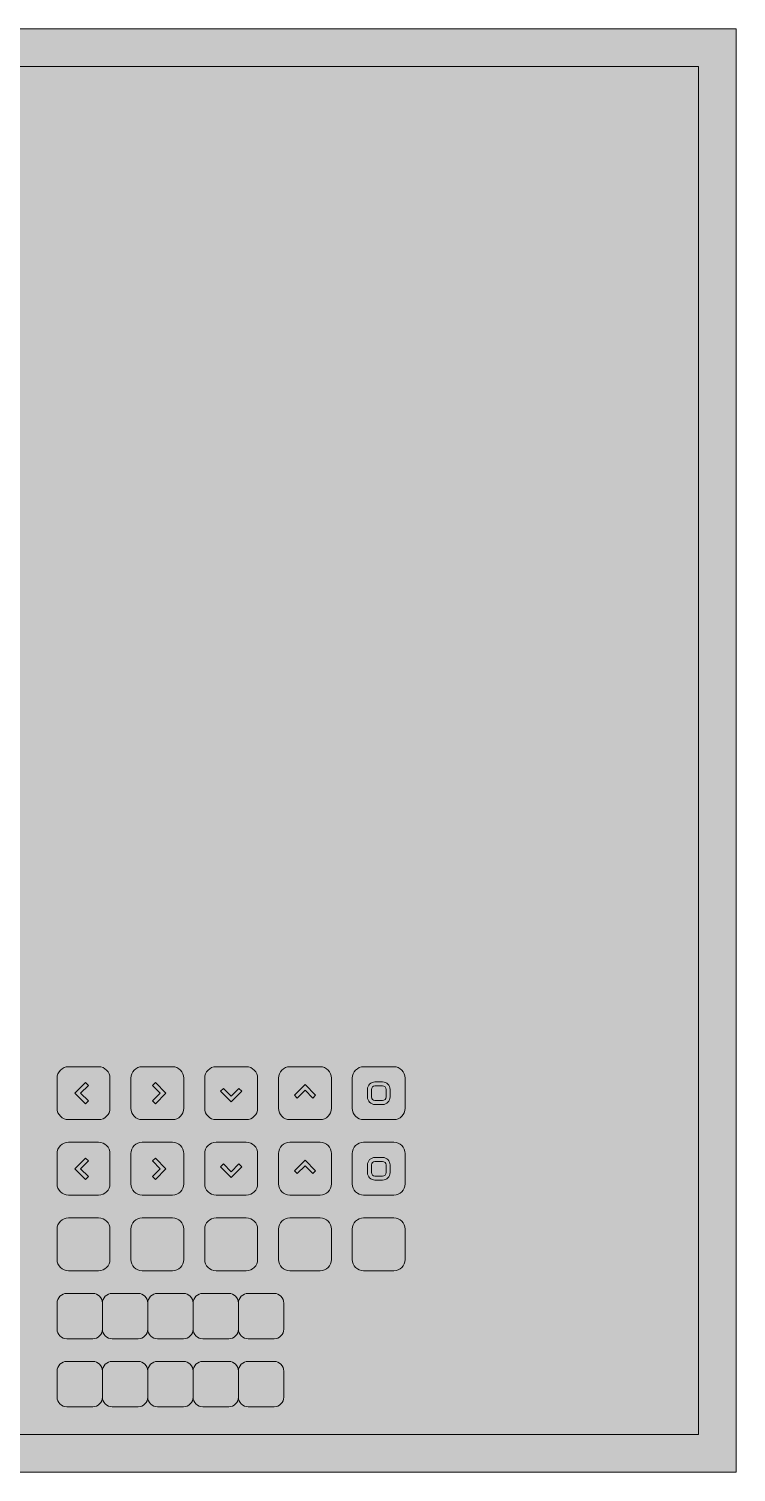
# Model space of a CAD drawing. Header units: inches. Extents: x 0 to 395, y 0 to 191.
# Drawn here: x 97.4 to 191, y 0 to 191 of the extents above; entities that cross this region are included whole.
import ezdxf

# ---------------------------------------------------------------- set-up
doc = ezdxf.new("R2010")
doc.units = ezdxf.units.IN
doc.header["$MEASUREMENT"] = 0
doc.layers.add('Template', color=7, linetype='Continuous')
doc.layers.add('Your Design', color=7, linetype='Continuous')

# ---------------------------------------------------------------- blocks, each defined once
blk = doc.blocks.new('block 39')
at = {"layer": 'Your Design', "true_color": 0xe6e6e6}
h = blk.add_hatch(color=254, dxfattribs=at)
h.dxf.hatch_style = 2
h.paths.add_polyline_path([(105.28, 41.18), (104.91, 41.55), (103.51, 40.15), (104.91, 38.74), (105.28, 39.12), (104.25, 40.15)])
h = blk.add_hatch(color=254, dxfattribs=at)
h.dxf.hatch_style = 2
h.paths.add_polyline_path([(113.77, 41.18), (114.15, 41.55), (115.55, 40.15), (114.15, 38.74), (113.77, 39.12), (114.8, 40.15)])
h = blk.add_hatch(color=254, dxfattribs=at)
h.dxf.hatch_style = 2
h.paths.add_polyline_path([(125.21, 40.78), (125.58, 40.41), (124.18, 39.01), (122.78, 40.41), (123.15, 40.78), (124.18, 39.76)])
h = blk.add_hatch(color=254, dxfattribs=at)
h.dxf.hatch_style = 2
h.paths.add_polyline_path([(134.98, 39.51), (135.35, 39.88), (133.95, 41.29), (132.54, 39.88), (132.92, 39.51), (133.95, 40.54)])
h = blk.add_hatch(color=254, dxfattribs=at)
h.dxf.hatch_style = 2
edge = h.paths.add_edge_path()
edge.add_spline(control_points=[(144.21, 41.65), (144.21, 41.65), (143.21, 41.65), (143.21, 41.65), (142.66, 41.65), (142.21, 41.2), (142.21, 40.65), (142.21, 40.65), (142.21, 39.65), (142.21, 39.65), (142.21, 39.1), (142.66, 38.65), (143.21, 38.65), (143.21, 38.65), (144.21, 38.65), (144.21, 38.65), (144.76, 38.65), (145.21, 39.1), (145.21, 39.65), (145.21, 39.65), (145.21, 40.65), (145.21, 40.65), (145.21, 41.2), (144.76, 41.65), (144.21, 41.65), (144.21, 41.65), (144.21, 41.65), (144.21, 41.65)], knot_values=[0, 0, 0, 0, 1, 1, 1, 2, 2, 2, 3, 3, 3, 4, 4, 4, 5, 5, 5, 6, 6, 6, 7, 7, 7, 8, 8, 8, 9, 9, 9, 9], degree=3, periodic=1)
edge = h.paths.add_edge_path()
edge.add_spline(control_points=[(144.21, 41.12), (144.47, 41.12), (144.68, 40.91), (144.68, 40.65), (144.68, 40.65), (144.68, 39.65), (144.68, 39.65), (144.68, 39.39), (144.47, 39.18), (144.21, 39.18), (144.21, 39.18), (143.21, 39.18), (143.21, 39.18), (142.96, 39.18), (142.74, 39.39), (142.74, 39.65), (142.74, 39.65), (142.74, 40.65), (142.74, 40.65), (142.74, 40.77), (142.79, 40.89), (142.88, 40.98), (142.97, 41.07), (143.09, 41.12), (143.21, 41.12), (143.21, 41.12), (144.21, 41.12), (144.21, 41.12)], knot_values=[0, 0, 0, 0, 0.352778, 0.352778, 0.352778, 0.705556, 0.705556, 0.705556, 1.058333, 1.058333, 1.058333, 1.411111, 1.411111, 1.411111, 1.763889, 1.763889, 1.763889, 2.116667, 2.116667, 2.116667, 2.469444, 2.469444, 2.469444, 2.822222, 2.822222, 2.822222, 3.175, 3.175, 3.175, 3.175], degree=3, periodic=0)
edge.add_line((144.21, 41.12), (144.21, 41.12))
at = {"layer": 'Your Design', "lineweight": 0}
for points in [[(105.28, 41.18), (104.91, 41.55), (103.51, 40.15), (104.91, 38.74), (105.28, 39.12), (104.25, 40.15), (105.28, 41.18)], [(113.77, 41.18), (114.15, 41.55), (115.55, 40.15), (114.15, 38.74), (113.77, 39.12), (114.8, 40.15), (113.77, 41.18)], [(125.21, 40.78), (125.58, 40.41), (124.18, 39.01), (122.78, 40.41), (123.15, 40.78), (124.18, 39.76), (125.21, 40.78)], [(134.98, 39.51), (135.35, 39.88), (133.95, 41.29), (132.54, 39.88), (132.92, 39.51), (133.95, 40.54), (134.98, 39.51)]]:
    blk.add_lwpolyline(points, dxfattribs=at)
for points in [[(144.21, 41.65), (144.21, 41.65), (143.21, 41.65), (143.21, 41.65), (142.66, 41.65), (142.21, 41.2), (142.21, 40.65), (142.21, 40.65), (142.21, 39.65), (142.21, 39.65), (142.21, 39.1), (142.66, 38.65), (143.21, 38.65), (143.21, 38.65), (144.21, 38.65), (144.21, 38.65), (144.76, 38.65), (145.21, 39.1), (145.21, 39.65), (145.21, 39.65), (145.21, 40.65), (145.21, 40.65), (145.21, 41.2), (144.76, 41.65), (144.21, 41.65), (144.21, 41.65), (144.21, 41.65), (144.21, 41.65)], [(144.21, 41.12), (144.47, 41.12), (144.68, 40.91), (144.68, 40.65), (144.68, 40.65), (144.68, 39.65), (144.68, 39.65), (144.68, 39.39), (144.47, 39.18), (144.21, 39.18), (144.21, 39.18), (143.21, 39.18), (143.21, 39.18), (142.96, 39.18), (142.74, 39.39), (142.74, 39.65), (142.74, 39.65), (142.74, 40.65), (142.74, 40.65), (142.74, 40.77), (142.79, 40.89), (142.88, 40.98), (142.97, 41.07), (143.09, 41.12), (143.21, 41.12), (143.21, 41.12), (144.21, 41.12), (144.21, 41.12)]]:
    blk.add_open_spline(points, degree=3, knots=[0, 0, 0, 0, 1, 1, 1, 2, 2, 2, 3, 3, 3, 4, 4, 4, 5, 5, 5, 6, 6, 6, 7, 7, 7, 8, 8, 8, 9, 9, 9, 9], dxfattribs=at)
blk = doc.blocks.new('block 40')
at = {"layer": 'Your Design', "true_color": 0xe6e6e6}
h = blk.add_hatch(color=254, dxfattribs=at)
h.dxf.hatch_style = 2
edge = h.paths.add_edge_path()
edge.add_spline(control_points=[(144.21, 51.65), (144.21, 51.65), (143.21, 51.65), (143.21, 51.65), (142.66, 51.65), (142.21, 51.2), (142.21, 50.65), (142.21, 50.65), (142.21, 49.65), (142.21, 49.65), (142.21, 49.1), (142.66, 48.65), (143.21, 48.65), (143.21, 48.65), (144.21, 48.65), (144.21, 48.65), (144.76, 48.65), (145.21, 49.1), (145.21, 49.65), (145.21, 49.65), (145.21, 50.65), (145.21, 50.65), (145.21, 51.2), (144.76, 51.65), (144.21, 51.65), (144.21, 51.65), (144.21, 51.65), (144.21, 51.65)], knot_values=[0, 0, 0, 0, 1, 1, 1, 2, 2, 2, 3, 3, 3, 4, 4, 4, 5, 5, 5, 6, 6, 6, 7, 7, 7, 8, 8, 8, 9, 9, 9, 9], degree=3, periodic=1)
edge = h.paths.add_edge_path()
edge.add_spline(control_points=[(144.21, 51.12), (144.47, 51.12), (144.68, 50.91), (144.68, 50.65), (144.68, 50.65), (144.68, 49.65), (144.68, 49.65), (144.68, 49.39), (144.47, 49.18), (144.21, 49.18), (144.21, 49.18), (143.21, 49.18), (143.21, 49.18), (142.96, 49.18), (142.74, 49.39), (142.74, 49.65), (142.74, 49.65), (142.74, 50.65), (142.74, 50.65), (142.74, 50.77), (142.79, 50.89), (142.88, 50.98), (142.97, 51.07), (143.09, 51.12), (143.21, 51.12), (143.21, 51.12), (144.21, 51.12), (144.21, 51.12)], knot_values=[0, 0, 0, 0, 0.352778, 0.352778, 0.352778, 0.705556, 0.705556, 0.705556, 1.058333, 1.058333, 1.058333, 1.411111, 1.411111, 1.411111, 1.763889, 1.763889, 1.763889, 2.116667, 2.116667, 2.116667, 2.469444, 2.469444, 2.469444, 2.822222, 2.822222, 2.822222, 3.175, 3.175, 3.175, 3.175], degree=3, periodic=0)
edge.add_line((144.21, 51.12), (144.21, 51.12))
h = blk.add_hatch(color=254, dxfattribs=at)
h.dxf.hatch_style = 2
h.paths.add_polyline_path([(105.28, 51.18), (104.91, 51.55), (103.51, 50.15), (104.91, 48.74), (105.28, 49.12), (104.25, 50.15)])
h = blk.add_hatch(color=254, dxfattribs=at)
h.dxf.hatch_style = 2
h.paths.add_polyline_path([(113.77, 51.18), (114.15, 51.55), (115.55, 50.15), (114.15, 48.74), (113.77, 49.12), (114.8, 50.15)])
h = blk.add_hatch(color=254, dxfattribs=at)
h.dxf.hatch_style = 2
h.paths.add_polyline_path([(125.21, 50.78), (125.58, 50.41), (124.18, 49.01), (122.78, 50.41), (123.15, 50.78), (124.18, 49.76)])
h = blk.add_hatch(color=254, dxfattribs=at)
h.dxf.hatch_style = 2
h.paths.add_polyline_path([(134.98, 49.51), (135.35, 49.88), (133.95, 51.29), (132.54, 49.88), (132.92, 49.51), (133.95, 50.54)])
at = {"layer": 'Your Design', "lineweight": 0}
for points in [[(105.28, 51.18), (104.91, 51.55), (103.51, 50.15), (104.91, 48.74), (105.28, 49.12), (104.25, 50.15), (105.28, 51.18)], [(113.77, 51.18), (114.15, 51.55), (115.55, 50.15), (114.15, 48.74), (113.77, 49.12), (114.8, 50.15), (113.77, 51.18)], [(125.21, 50.78), (125.58, 50.41), (124.18, 49.01), (122.78, 50.41), (123.15, 50.78), (124.18, 49.76), (125.21, 50.78)], [(134.98, 49.51), (135.35, 49.88), (133.95, 51.29), (132.54, 49.88), (132.92, 49.51), (133.95, 50.54), (134.98, 49.51)]]:
    blk.add_lwpolyline(points, dxfattribs=at)
for points in [[(144.21, 51.65), (144.21, 51.65), (143.21, 51.65), (143.21, 51.65), (142.66, 51.65), (142.21, 51.2), (142.21, 50.65), (142.21, 50.65), (142.21, 49.65), (142.21, 49.65), (142.21, 49.1), (142.66, 48.65), (143.21, 48.65), (143.21, 48.65), (144.21, 48.65), (144.21, 48.65), (144.76, 48.65), (145.21, 49.1), (145.21, 49.65), (145.21, 49.65), (145.21, 50.65), (145.21, 50.65), (145.21, 51.2), (144.76, 51.65), (144.21, 51.65), (144.21, 51.65), (144.21, 51.65), (144.21, 51.65)], [(144.21, 51.12), (144.47, 51.12), (144.68, 50.91), (144.68, 50.65), (144.68, 50.65), (144.68, 49.65), (144.68, 49.65), (144.68, 49.39), (144.47, 49.18), (144.21, 49.18), (144.21, 49.18), (143.21, 49.18), (143.21, 49.18), (142.96, 49.18), (142.74, 49.39), (142.74, 49.65), (142.74, 49.65), (142.74, 50.65), (142.74, 50.65), (142.74, 50.77), (142.79, 50.89), (142.88, 50.98), (142.97, 51.07), (143.09, 51.12), (143.21, 51.12), (143.21, 51.12), (144.21, 51.12), (144.21, 51.12)]]:
    blk.add_open_spline(points, degree=3, knots=[0, 0, 0, 0, 1, 1, 1, 2, 2, 2, 3, 3, 3, 4, 4, 4, 5, 5, 5, 6, 6, 6, 7, 7, 7, 8, 8, 8, 9, 9, 9, 9], dxfattribs=at)
blk = doc.blocks.new('block 41')
at = {"layer": 'Your Design', "lineweight": 0}
for points, knots in [([(107.15, 18.93), (107.15, 18.23), (106.57, 17.65), (105.86, 17.65), (105.86, 17.65), (102.43, 17.65), (102.43, 17.65), (101.72, 17.65), (101.14, 18.23), (101.14, 18.93), (101.14, 18.93), (101.14, 22.36), (101.14, 22.36), (101.14, 23.07), (101.72, 23.65), (102.43, 23.65), (102.43, 23.65), (105.86, 23.65), (105.86, 23.65), (106.57, 23.65), (107.15, 23.07), (107.15, 22.36)], [0, 0, 0, 0, 1, 1, 1, 2, 2, 2, 3, 3, 3, 4, 4, 4, 5, 5, 5, 6, 6, 6, 7, 7, 7, 7]), ([(113.15, 18.93), (113.15, 18.23), (112.57, 17.65), (111.86, 17.65), (111.86, 17.65), (108.43, 17.65), (108.43, 17.65), (107.72, 17.65), (107.14, 18.23), (107.14, 18.93), (107.14, 18.93), (107.14, 22.36), (107.14, 22.36), (107.14, 23.07), (107.72, 23.65), (108.43, 23.65), (108.43, 23.65), (111.86, 23.65), (111.86, 23.65), (112.57, 23.65), (113.15, 23.07), (113.15, 22.36)], [0, 0, 0, 0, 1, 1, 1, 2, 2, 2, 3, 3, 3, 4, 4, 4, 5, 5, 5, 6, 6, 6, 7, 7, 7, 7]), ([(119.15, 18.93), (119.15, 18.23), (118.57, 17.65), (117.86, 17.65), (117.86, 17.65), (114.43, 17.65), (114.43, 17.65), (113.72, 17.65), (113.14, 18.23), (113.14, 18.93), (113.14, 18.93), (113.14, 22.36), (113.14, 22.36), (113.14, 23.07), (113.72, 23.65), (114.43, 23.65), (114.43, 23.65), (117.86, 23.65), (117.86, 23.65), (118.57, 23.65), (119.15, 23.07), (119.15, 22.36)], [0, 0, 0, 0, 1, 1, 1, 2, 2, 2, 3, 3, 3, 4, 4, 4, 5, 5, 5, 6, 6, 6, 7, 7, 7, 7]), ([(125.15, 18.93), (125.15, 18.23), (124.57, 17.65), (123.86, 17.65), (123.86, 17.65), (120.43, 17.65), (120.43, 17.65), (119.72, 17.65), (119.14, 18.23), (119.14, 18.93), (119.14, 18.93), (119.14, 22.36), (119.14, 22.36), (119.14, 23.07), (119.72, 23.65), (120.43, 23.65), (120.43, 23.65), (123.86, 23.65), (123.86, 23.65), (124.57, 23.65), (125.15, 23.07), (125.15, 22.36)], [0, 0, 0, 0, 1, 1, 1, 2, 2, 2, 3, 3, 3, 4, 4, 4, 5, 5, 5, 6, 6, 6, 7, 7, 7, 7]), ([(131.15, 18.93), (131.15, 18.23), (130.57, 17.65), (129.86, 17.65), (129.86, 17.65), (126.43, 17.65), (126.43, 17.65), (125.72, 17.65), (125.14, 18.23), (125.14, 18.93), (125.14, 18.93), (125.14, 22.36), (125.14, 22.36), (125.14, 23.07), (125.72, 23.65), (126.43, 23.65), (126.43, 23.65), (129.86, 23.65), (129.86, 23.65), (130.57, 23.65), (131.15, 23.07), (131.15, 22.36), (131.15, 22.36), (131.15, 18.93), (131.15, 18.93)], [0, 0, 0, 0, 1, 1, 1, 2, 2, 2, 3, 3, 3, 4, 4, 4, 5, 5, 5, 6, 6, 6, 7, 7, 7, 8, 8, 8, 8])]:
    blk.add_open_spline(points, degree=3, knots=knots, dxfattribs=at)
blk = doc.blocks.new('block 42')
at = {"layer": 'Your Design', "lineweight": 0}
for points, knots in [([(107.15, 9.93), (107.15, 9.23), (106.57, 8.65), (105.86, 8.65), (105.86, 8.65), (102.43, 8.65), (102.43, 8.65), (101.72, 8.65), (101.14, 9.23), (101.14, 9.93), (101.14, 9.93), (101.14, 13.36), (101.14, 13.36), (101.14, 14.07), (101.72, 14.65), (102.43, 14.65), (102.43, 14.65), (105.86, 14.65), (105.86, 14.65), (106.57, 14.65), (107.15, 14.07), (107.15, 13.36)], [0, 0, 0, 0, 1, 1, 1, 2, 2, 2, 3, 3, 3, 4, 4, 4, 5, 5, 5, 6, 6, 6, 7, 7, 7, 7]), ([(113.15, 9.93), (113.15, 9.23), (112.57, 8.65), (111.86, 8.65), (111.86, 8.65), (108.43, 8.65), (108.43, 8.65), (107.72, 8.65), (107.14, 9.23), (107.14, 9.93), (107.14, 9.93), (107.14, 13.36), (107.14, 13.36), (107.14, 14.07), (107.72, 14.65), (108.43, 14.65), (108.43, 14.65), (111.86, 14.65), (111.86, 14.65), (112.57, 14.65), (113.15, 14.07), (113.15, 13.36)], [0, 0, 0, 0, 1, 1, 1, 2, 2, 2, 3, 3, 3, 4, 4, 4, 5, 5, 5, 6, 6, 6, 7, 7, 7, 7]), ([(119.15, 9.93), (119.15, 9.23), (118.57, 8.65), (117.86, 8.65), (117.86, 8.65), (114.43, 8.65), (114.43, 8.65), (113.72, 8.65), (113.14, 9.23), (113.14, 9.93), (113.14, 9.93), (113.14, 13.36), (113.14, 13.36), (113.14, 14.07), (113.72, 14.65), (114.43, 14.65), (114.43, 14.65), (117.86, 14.65), (117.86, 14.65), (118.57, 14.65), (119.15, 14.07), (119.15, 13.36)], [0, 0, 0, 0, 1, 1, 1, 2, 2, 2, 3, 3, 3, 4, 4, 4, 5, 5, 5, 6, 6, 6, 7, 7, 7, 7]), ([(125.15, 9.93), (125.15, 9.23), (124.57, 8.65), (123.86, 8.65), (123.86, 8.65), (120.43, 8.65), (120.43, 8.65), (119.72, 8.65), (119.14, 9.23), (119.14, 9.93), (119.14, 9.93), (119.14, 13.36), (119.14, 13.36), (119.14, 14.07), (119.72, 14.65), (120.43, 14.65), (120.43, 14.65), (123.86, 14.65), (123.86, 14.65), (124.57, 14.65), (125.15, 14.07), (125.15, 13.36)], [0, 0, 0, 0, 1, 1, 1, 2, 2, 2, 3, 3, 3, 4, 4, 4, 5, 5, 5, 6, 6, 6, 7, 7, 7, 7]), ([(131.15, 9.93), (131.15, 9.23), (130.57, 8.65), (129.86, 8.65), (129.86, 8.65), (126.43, 8.65), (126.43, 8.65), (125.72, 8.65), (125.14, 9.23), (125.14, 9.93), (125.14, 9.93), (125.14, 13.36), (125.14, 13.36), (125.14, 14.07), (125.72, 14.65), (126.43, 14.65), (126.43, 14.65), (129.86, 14.65), (129.86, 14.65), (130.57, 14.65), (131.15, 14.07), (131.15, 13.36), (131.15, 13.36), (131.15, 9.93), (131.15, 9.93)], [0, 0, 0, 0, 1, 1, 1, 2, 2, 2, 3, 3, 3, 4, 4, 4, 5, 5, 5, 6, 6, 6, 7, 7, 7, 8, 8, 8, 8])]:
    blk.add_open_spline(points, degree=3, knots=knots, dxfattribs=at)

msp = doc.modelspace()

# ---------------------------------------------------------------- hatches: boundary and pattern name
at = {"layer": 'Template', "true_color": 0xf6921e}
h = msp.add_hatch(color=30, dxfattribs=at)
h.dxf.hatch_style = 2
h.paths.add_polyline_path([(191, 0), (0, 0), (0, 191), (191, 191)])

# ---------------------------------------------------------------- linework, layer by layer
at = {"layer": 'Template', "lineweight": 0}
for points in [[(191, 0), (0, 0), (0, 191), (191, 191), (191, 0)], [(186, 5), (5, 5), (5, 186), (186, 186), (186, 5)]]:
    msp.add_lwpolyline(points, dxfattribs=at)
at = {"layer": 'Your Design', "lineweight": 0}
for points in [[(101.14, 48.15), (101.14, 47.32), (101.82, 46.65), (102.64, 46.65), (102.64, 46.65), (106.64, 46.65), (106.64, 46.65), (107.47, 46.65), (108.14, 47.32), (108.14, 48.15), (108.14, 48.15), (108.14, 52.15), (108.14, 52.15), (108.14, 52.97), (107.47, 53.65), (106.64, 53.65), (106.64, 53.65), (102.64, 53.65), (102.64, 53.65), (101.82, 53.65), (101.14, 52.97), (101.14, 52.15), (101.14, 52.15), (101.14, 48.15), (101.14, 48.15)], [(117.91, 48.15), (117.91, 47.32), (117.24, 46.65), (116.41, 46.65), (116.41, 46.65), (112.41, 46.65), (112.41, 46.65), (111.59, 46.65), (110.91, 47.32), (110.91, 48.15), (110.91, 48.15), (110.91, 52.15), (110.91, 52.15), (110.91, 52.97), (111.59, 53.65), (112.41, 53.65), (112.41, 53.65), (116.41, 53.65), (116.41, 53.65), (117.24, 53.65), (117.91, 52.97), (117.91, 52.15), (117.91, 52.15), (117.91, 48.15), (117.91, 48.15)], [(122.18, 46.65), (121.35, 46.65), (120.68, 47.32), (120.68, 48.15), (120.68, 48.15), (120.68, 52.15), (120.68, 52.15), (120.68, 52.97), (121.35, 53.65), (122.18, 53.65), (122.18, 53.65), (126.18, 53.65), (126.18, 53.65), (127, 53.65), (127.68, 52.97), (127.68, 52.15), (127.68, 52.15), (127.68, 48.15), (127.68, 48.15), (127.68, 47.32), (127, 46.65), (126.18, 46.65), (126.18, 46.65), (122.18, 46.65), (122.18, 46.65)], [(131.95, 53.65), (131.12, 53.65), (130.45, 52.97), (130.45, 52.15), (130.45, 52.15), (130.45, 48.15), (130.45, 48.15), (130.45, 47.32), (131.12, 46.65), (131.95, 46.65), (131.95, 46.65), (135.95, 46.65), (135.95, 46.65), (136.77, 46.65), (137.45, 47.32), (137.45, 48.15), (137.45, 48.15), (137.45, 52.15), (137.45, 52.15), (137.45, 52.97), (136.77, 53.65), (135.95, 53.65), (135.95, 53.65), (131.95, 53.65), (131.95, 53.65)], [(147.21, 48.15), (147.21, 47.32), (146.54, 46.65), (145.71, 46.65), (145.71, 46.65), (141.71, 46.65), (141.71, 46.65), (140.89, 46.65), (140.21, 47.32), (140.21, 48.15), (140.21, 48.15), (140.21, 52.15), (140.21, 52.15), (140.21, 52.97), (140.89, 53.65), (141.71, 53.65), (141.71, 53.65), (145.71, 53.65), (145.71, 53.65), (146.54, 53.65), (147.21, 52.97), (147.21, 52.15), (147.21, 52.15), (147.21, 48.15), (147.21, 48.15)], [(101.14, 38.15), (101.14, 37.32), (101.82, 36.65), (102.64, 36.65), (102.64, 36.65), (106.64, 36.65), (106.64, 36.65), (107.47, 36.65), (108.14, 37.32), (108.14, 38.15), (108.14, 38.15), (108.14, 42.15), (108.14, 42.15), (108.14, 42.97), (107.47, 43.65), (106.64, 43.65), (106.64, 43.65), (102.64, 43.65), (102.64, 43.65), (101.82, 43.65), (101.14, 42.97), (101.14, 42.15), (101.14, 42.15), (101.14, 38.15), (101.14, 38.15)], [(117.91, 38.15), (117.91, 37.32), (117.24, 36.65), (116.41, 36.65), (116.41, 36.65), (112.41, 36.65), (112.41, 36.65), (111.59, 36.65), (110.91, 37.32), (110.91, 38.15), (110.91, 38.15), (110.91, 42.15), (110.91, 42.15), (110.91, 42.97), (111.59, 43.65), (112.41, 43.65), (112.41, 43.65), (116.41, 43.65), (116.41, 43.65), (117.24, 43.65), (117.91, 42.97), (117.91, 42.15), (117.91, 42.15), (117.91, 38.15), (117.91, 38.15)], [(122.18, 36.65), (121.35, 36.65), (120.68, 37.32), (120.68, 38.15), (120.68, 38.15), (120.68, 42.15), (120.68, 42.15), (120.68, 42.97), (121.35, 43.65), (122.18, 43.65), (122.18, 43.65), (126.18, 43.65), (126.18, 43.65), (127, 43.65), (127.68, 42.97), (127.68, 42.15), (127.68, 42.15), (127.68, 38.15), (127.68, 38.15), (127.68, 37.32), (127, 36.65), (126.18, 36.65), (126.18, 36.65), (122.18, 36.65), (122.18, 36.65)], [(131.95, 43.65), (131.12, 43.65), (130.45, 42.97), (130.45, 42.15), (130.45, 42.15), (130.45, 38.15), (130.45, 38.15), (130.45, 37.32), (131.12, 36.65), (131.95, 36.65), (131.95, 36.65), (135.95, 36.65), (135.95, 36.65), (136.77, 36.65), (137.45, 37.32), (137.45, 38.15), (137.45, 38.15), (137.45, 42.15), (137.45, 42.15), (137.45, 42.97), (136.77, 43.65), (135.95, 43.65), (135.95, 43.65), (131.95, 43.65), (131.95, 43.65)], [(147.21, 38.15), (147.21, 37.32), (146.54, 36.65), (145.71, 36.65), (145.71, 36.65), (141.71, 36.65), (141.71, 36.65), (140.89, 36.65), (140.21, 37.32), (140.21, 38.15), (140.21, 38.15), (140.21, 42.15), (140.21, 42.15), (140.21, 42.97), (140.89, 43.65), (141.71, 43.65), (141.71, 43.65), (145.71, 43.65), (145.71, 43.65), (146.54, 43.65), (147.21, 42.97), (147.21, 42.15), (147.21, 42.15), (147.21, 38.15), (147.21, 38.15)], [(101.14, 28.15), (101.14, 27.32), (101.82, 26.65), (102.64, 26.65), (102.64, 26.65), (106.64, 26.65), (106.64, 26.65), (107.47, 26.65), (108.14, 27.32), (108.14, 28.15), (108.14, 28.15), (108.14, 32.15), (108.14, 32.15), (108.14, 32.97), (107.47, 33.65), (106.64, 33.65), (106.64, 33.65), (102.64, 33.65), (102.64, 33.65), (101.82, 33.65), (101.14, 32.97), (101.14, 32.15), (101.14, 32.15), (101.14, 28.15), (101.14, 28.15)], [(117.91, 28.15), (117.91, 27.32), (117.24, 26.65), (116.41, 26.65), (116.41, 26.65), (112.41, 26.65), (112.41, 26.65), (111.59, 26.65), (110.91, 27.32), (110.91, 28.15), (110.91, 28.15), (110.91, 32.15), (110.91, 32.15), (110.91, 32.97), (111.59, 33.65), (112.41, 33.65), (112.41, 33.65), (116.41, 33.65), (116.41, 33.65), (117.24, 33.65), (117.91, 32.97), (117.91, 32.15), (117.91, 32.15), (117.91, 28.15), (117.91, 28.15)], [(122.18, 26.65), (121.35, 26.65), (120.68, 27.32), (120.68, 28.15), (120.68, 28.15), (120.68, 32.15), (120.68, 32.15), (120.68, 32.97), (121.35, 33.65), (122.18, 33.65), (122.18, 33.65), (126.18, 33.65), (126.18, 33.65), (127, 33.65), (127.68, 32.97), (127.68, 32.15), (127.68, 32.15), (127.68, 28.15), (127.68, 28.15), (127.68, 27.32), (127, 26.65), (126.18, 26.65), (126.18, 26.65), (122.18, 26.65), (122.18, 26.65)], [(131.95, 33.65), (131.12, 33.65), (130.45, 32.97), (130.45, 32.15), (130.45, 32.15), (130.45, 28.15), (130.45, 28.15), (130.45, 27.32), (131.12, 26.65), (131.95, 26.65), (131.95, 26.65), (135.95, 26.65), (135.95, 26.65), (136.77, 26.65), (137.45, 27.32), (137.45, 28.15), (137.45, 28.15), (137.45, 32.15), (137.45, 32.15), (137.45, 32.97), (136.77, 33.65), (135.95, 33.65), (135.95, 33.65), (131.95, 33.65), (131.95, 33.65)], [(147.21, 28.15), (147.21, 27.32), (146.54, 26.65), (145.71, 26.65), (145.71, 26.65), (141.71, 26.65), (141.71, 26.65), (140.89, 26.65), (140.21, 27.32), (140.21, 28.15), (140.21, 28.15), (140.21, 32.15), (140.21, 32.15), (140.21, 32.97), (140.89, 33.65), (141.71, 33.65), (141.71, 33.65), (145.71, 33.65), (145.71, 33.65), (146.54, 33.65), (147.21, 32.97), (147.21, 32.15), (147.21, 32.15), (147.21, 28.15), (147.21, 28.15)]]:
    msp.add_open_spline(points, degree=3, knots=[0, 0, 0, 0, 1, 1, 1, 2, 2, 2, 3, 3, 3, 4, 4, 4, 5, 5, 5, 6, 6, 6, 7, 7, 7, 8, 8, 8, 8], dxfattribs=at)

# ---------------------------------------------------------------- block references
at = {"layer": 'Your Design'}
for name in ['block 40', 'block 39', 'block 41', 'block 42']:
    msp.add_blockref(name, (0, 0), dxfattribs=at)

doc.saveas('drawing.dxf')
